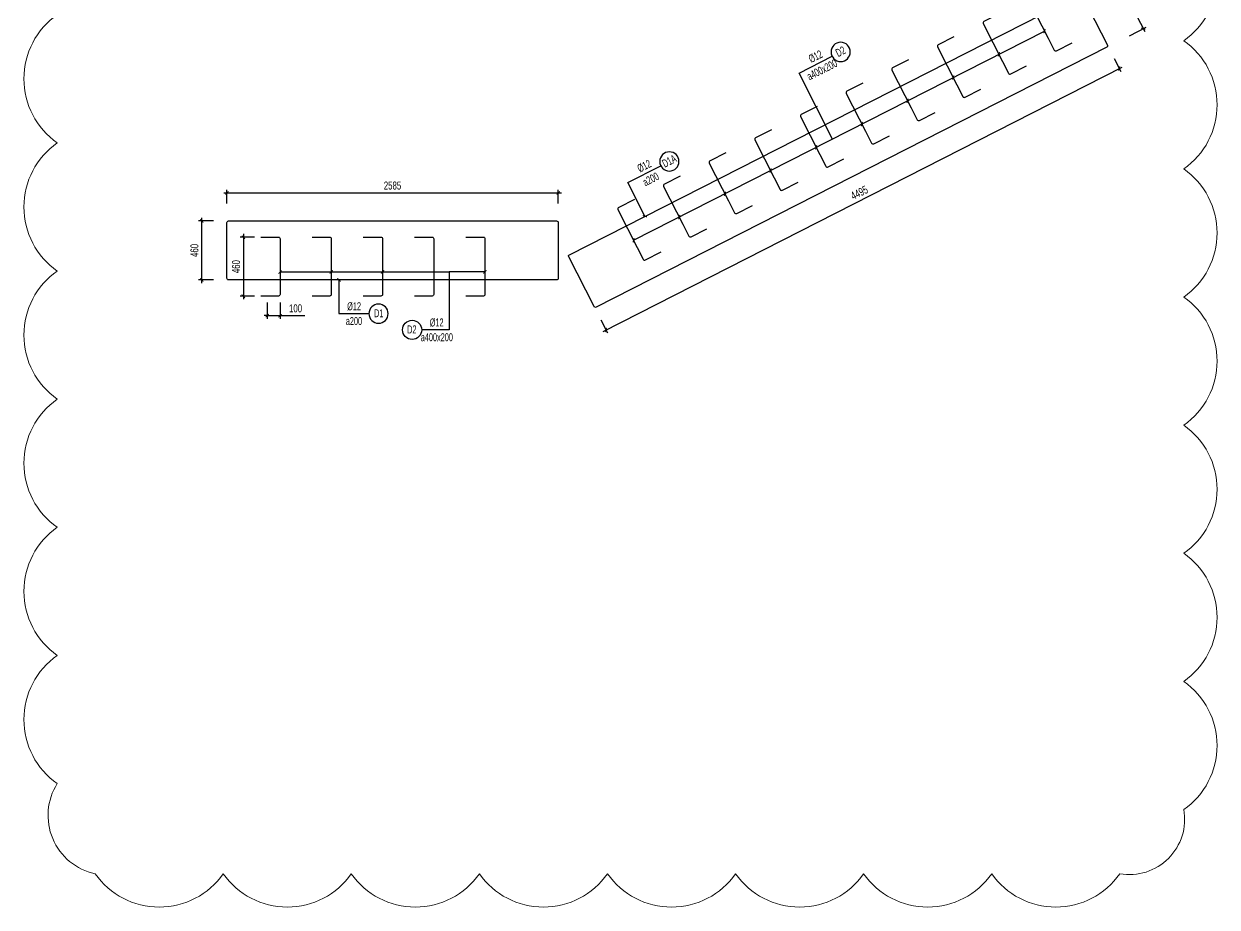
# Model space of a CAD drawing. Header units: millimetres. Extents: x -147841 to 368790, y -162721 to 84261.
# Drawn here: x 328629 to 337945, y -113813 to -106921 of the extents above; entities that cross this region are included whole.
import ezdxf
from ezdxf.enums import TextEntityAlignment as Align

# ---------------------------------------------------------------- set-up
doc = ezdxf.new("R2010")
doc.units = ezdxf.units.MM
doc.header["$LTSCALE"] = 1000
doc.header["$MEASUREMENT"] = 0
doc.header["$PDMODE"] = 1
doc.header["$PDSIZE"] = -10
doc.layers.get('0').update_dxf_attribs({"linetype": 'CONTINUOUS', "lineweight": 18})
doc.layers.get('DEFPOINTS').update_dxf_attribs({"color": 5, "linetype": 'CONTINUOUS', "lineweight": 18})
for name, color, linetype in [('ccu11-Manh', 8, 'CONTINUOUS'), ('ccu11-Thay', 7, 'CONTINUOUS'), ('ccu11-Thepdai', 6, 'CONTINUOUS'), ('KC-Cotthep', 8, 'CONTINUOUS'), ('KC-Dim', 8, 'CONTINUOUS')]:
    doc.layers.add(name, color=color, linetype=linetype)
doc.layers.add('DIM', color=8, linetype='CONTINUOUS', lineweight=18)
doc.styles.add('ARIAL', font='arial.ttf', dxfattribs={"width": 0.7})
doc.styles.add('ccu11-dim', font='vnsimli.shx', dxfattribs={"width": 0.65, "bigfont": 'bigfont.shx'})
doc.dimstyles.new('2.5-25', dxfattribs={"dimscale": 25, "dimtxt": 2.5, "dimasz": 1, "dimexe": 1, "dimexo": 2, "dimgap": 1, "dimtad": 1, "dimdec": 1, "dimrnd": 5, "dimdsep": 46, "dimtxsty": 'ARIAL', "dimblk": 'ARCHTICK', "dimcen": -1, "dimdle": 1, "dimclrd": 256, "dimclre": 256, "dimclrt": 3, "dimadec": 0, "dimazin": 2, "dimtfac": 0.1, "dimtdec": 1, "dimtmove": 0, "dimatfit": 1, "dimldrblk": 'ARCHTICK', "dimfxl": 1, "dimtvp": 0.833333, "dimtfill": 1, "dimtolj": 1, "dimtzin": 12, "dimarcsym": 0})
doc.dimstyles.new('ccu11-100x4', dxfattribs={"dimscale": 100, "dimtxt": 2.5, "dimasz": 1, "dimexe": 1, "dimexo": 2, "dimgap": 1, "dimtad": 1, "dimdec": 0, "dimlfac": 0.25, "dimdsep": 46, "dimtxsty": 'ccu11-dim', "dimblk": 'ARCHTICK', "dimcen": -1, "dimdle": 1, "dimclrd": 256, "dimclre": 256, "dimclrt": 31, "dimadec": 0, "dimazin": 2, "dimtfac": 0.1, "dimtdec": 0, "dimtmove": 0, "dimatfit": 1, "dimldrblk": 'ARCHTICK', "dimfxl": 1, "dimtvp": 0.833333, "dimtolj": 1, "dimtzin": 12, "dimarcsym": 0})

# ---------------------------------------------------------------- blocks, each defined once
blk = doc.blocks.new('_ARCHTICK')
at = {"color": 0, "linetype": 'ByBlock', "const_width": 0.3}
blk.add_lwpolyline([(-0.5, -0.5), (0.5, 0.5)], dxfattribs=at)
blk = doc.blocks.new('att_thep_2')
blk.add_circle((-300, 0), 300)
at = {"color": 31, "style": 'ARIAL', "width": 0.6}
blk.add_attdef('SH', text='', height=250, dxfattribs=at).set_placement((-281, -111), align=Align.CENTER)
at = {"color": 3, "style": 'ARIAL', "width": 0.6}
blk.add_attdef('DK', text='', height=250, dxfattribs=at).set_placement((467, 105), align=Align.CENTER)
at = {"color": 2, "style": 'ARIAL', "width": 0.6}
blk.add_attdef('KC', text='', height=250, dxfattribs=at).set_placement((472, -355), align=Align.CENTER)
blk = doc.blocks.new('*D824')
at = {"layer": 'DEFPOINTS', "color": 0, "ltscale": 3000, "transparency": 16777216}
for p in [(330017.7, -108458.8), (330158.5, -108458.8), (330158.5, -108918.8)]:
    blk.add_point(p, dxfattribs=at)
at = {"layer": 'DIM', "lineweight": -2, "ltscale": 3000, "transparency": 16777216}
for p, q in [((330017.7, -108943.8), (330017.7, -108433.8)), ((330108.5, -108458.8), (329992.7, -108458.8)), ((330108.5, -108918.8), (329992.7, -108918.8))]:
    blk.add_line(p, q, dxfattribs=at)
at = {"layer": 'DIM', "lineweight": -2, "ltscale": 3000, "transparency": 16777216, "xscale": 25, "yscale": 25, "zscale": 25}
for p, rotation in [((330017.7, -108458.8), 90), ((330017.7, -108918.8), 270)]:
    blk.add_blockref('_ARCHTICK', p, dxfattribs=dict(at, rotation=rotation))
at = {"layer": 'DIM', "color": 3, "ltscale": 3000, "transparency": 16777216, "insert": (329960.8, -108688.8), "char_height": 62.5, "attachment_point": 5, "rotation": 90, "style": 'ARIAL', "bg_fill": 3, "box_fill_scale": 1.25, "bg_fill_color": 256, "bg_fill_true_color": 13158600, "bg_fill_transparency": 0}
blk.add_mtext('\\A1;460', dxfattribs=at)
blk = doc.blocks.new('*D826')
at = {"layer": 'DEFPOINTS', "color": 0, "ltscale": 3000, "transparency": 16777216}
for p in [(337007.8, -106625.7), (337216.5, -107035.6), (337368.2, -106958.4)]:
    blk.add_point(p, dxfattribs=at)
at = {"layer": 'DIM', "lineweight": -2, "ltscale": 3000, "transparency": 16777216}
for p, q in [((337052.4, -106603), (337181.8, -106537.1)), ((337148.2, -106526.2), (337379.5, -106980.7)), ((337261, -107012.9), (337390.5, -106947.1))]:
    blk.add_line(p, q, dxfattribs=at)
at = {"layer": 'DIM', "lineweight": -2, "ltscale": 3000, "transparency": 16777216, "xscale": 25, "yscale": 25, "zscale": 25}
for p, rotation in [((337159.6, -106548.4), 116.9733311393708), ((337368.2, -106958.4), 296.9733311393707)]:
    blk.add_blockref('_ARCHTICK', p, dxfattribs=dict(at, rotation=rotation))
at = {"layer": 'DIM', "color": 3, "ltscale": 3000, "transparency": 16777216, "insert": (337314.6, -106727.6), "char_height": 62.5, "attachment_point": 5, "rotation": 296.97333, "style": 'ARIAL', "bg_fill": 3, "box_fill_scale": 1.25, "bg_fill_color": 256, "bg_fill_true_color": 13158600, "bg_fill_transparency": 0}
blk.add_mtext('\\A1;460', dxfattribs=at)
blk = doc.blocks.new('*D1086')
at = {"layer": 'DEFPOINTS', "color": 0, "ltscale": 3000, "transparency": 16777216}
for p in [(332800.2, -108239.7), (330214.1, -108372.2), (332800.2, -108372.2)]:
    blk.add_point(p, dxfattribs=at)
at = {"layer": 'KC-Dim', "lineweight": -2, "ltscale": 3000, "transparency": 16777216}
for p, q in [((330189.1, -108239.7), (332825.2, -108239.7)), ((330214.1, -108322.2), (330214.1, -108214.7)), ((332800.2, -108322.2), (332800.2, -108214.7))]:
    blk.add_line(p, q, dxfattribs=at)
at = {"layer": 'KC-Dim', "lineweight": -2, "ltscale": 3000, "transparency": 16777216, "xscale": 25, "yscale": 25, "zscale": 25, "rotation": 180}
blk.add_blockref('_ARCHTICK', (330214.1, -108239.7), dxfattribs=at)
at = {"layer": 'KC-Dim', "lineweight": -2, "ltscale": 3000, "transparency": 16777216, "xscale": 25, "yscale": 25, "zscale": 25}
blk.add_blockref('_ARCHTICK', (332800.2, -108239.7), dxfattribs=at)
at = {"layer": 'KC-Dim', "color": 3, "ltscale": 3000, "transparency": 16777216, "insert": (331507.1, -108182.8), "char_height": 62.5, "attachment_point": 5, "style": 'ARIAL', "bg_fill": 3, "box_fill_scale": 1.25, "bg_fill_color": 256, "bg_fill_true_color": 13158600, "bg_fill_transparency": 0}
blk.add_mtext('\\A1;2585', dxfattribs=at)
blk = doc.blocks.new('*D1087')
at = {"layer": 'DEFPOINTS', "color": 0, "ltscale": 3000, "transparency": 16777216}
for p in [(337119, -107146.7), (337181.4, -107269.3), (333111, -109186.6)]:
    blk.add_point(p, dxfattribs=at)
at = {"layer": 'KC-Dim', "lineweight": -2, "ltscale": 3000, "transparency": 16777216}
for p, q in [((337141.7, -107191.3), (337192.7, -107291.6)), ((333151, -109320.5), (337203.6, -107258)), ((333133.6, -109231.1), (333184.7, -109331.4))]:
    blk.add_line(p, q, dxfattribs=at)
at = {"layer": 'KC-Dim', "lineweight": -2, "ltscale": 3000, "transparency": 16777216, "xscale": 25, "yscale": 25, "zscale": 25}
for p, rotation in [((337181.4, -107269.3), 26.9733311390074), ((333173.3, -109309.2), 206.9733311390074)]:
    blk.add_blockref('_ARCHTICK', p, dxfattribs=dict(at, rotation=rotation))
at = {"layer": 'KC-Dim', "color": 3, "ltscale": 3000, "transparency": 16777216, "insert": (335151.5, -108238.5), "char_height": 62.5, "attachment_point": 5, "rotation": 26.97333, "style": 'ARIAL', "bg_fill": 3, "box_fill_scale": 1.25, "bg_fill_color": 256, "bg_fill_true_color": 13158600, "bg_fill_transparency": 0}
blk.add_mtext('\\A1;4495', dxfattribs=at)
blk = doc.blocks.new('*D1538')
at = {"layer": 'DEFPOINTS', "color": 0, "ltscale": 3000, "transparency": 16777216}
for p in [(330479.1, -108585.3), (330342.7, -109045.3), (330479.1, -109045.3)]:
    blk.add_point(p, dxfattribs=at)
at = {"layer": 'KC-Dim', "lineweight": -2, "ltscale": 3000, "transparency": 16777216}
for p, q in [((330429.1, -108585.3), (330317.7, -108585.3)), ((330342.7, -108560.3), (330342.7, -109070.3)), ((330429.1, -109045.3), (330317.7, -109045.3))]:
    blk.add_line(p, q, dxfattribs=at)
at = {"layer": 'KC-Dim', "lineweight": -2, "ltscale": 3000, "transparency": 16777216, "xscale": 25, "yscale": 25, "zscale": 25}
for p, rotation in [((330342.7, -108585.3), 90), ((330342.7, -109045.3), 270)]:
    blk.add_blockref('_ARCHTICK', p, dxfattribs=dict(at, rotation=rotation))
at = {"layer": 'KC-Dim', "color": 3, "ltscale": 3000, "transparency": 16777216, "insert": (330285.7, -108815.3), "char_height": 62.5, "attachment_point": 5, "rotation": 90, "style": 'ARIAL', "bg_fill": 3, "box_fill_scale": 1.25, "bg_fill_color": 256, "bg_fill_true_color": 13158600, "bg_fill_transparency": 0}
blk.add_mtext('\\A1;460', dxfattribs=at)
blk = doc.blocks.new('*D1539')
at = {"layer": 'DEFPOINTS', "color": 0, "ltscale": 3000, "transparency": 16777216}
for p in [(330529.1, -109045.3), (330629.1, -109045.3), (330629.1, -109197.9)]:
    blk.add_point(p, dxfattribs=at)
at = {"layer": 'KC-Dim', "lineweight": -2, "ltscale": 3000, "transparency": 16777216}
for p, q in [((330529.1, -109095.3), (330529.1, -109222.9)), ((330629.1, -109095.3), (330629.1, -109222.9)), ((330529.1, -109197.9), (330504.1, -109197.9)), ((330529.1, -109197.9), (330629.1, -109197.9)), ((330629.1, -109197.9), (330821.5, -109197.9))]:
    blk.add_line(p, q, dxfattribs=at)
at = {"layer": 'KC-Dim', "lineweight": -2, "ltscale": 3000, "transparency": 16777216, "xscale": 25, "yscale": 25, "zscale": 25}
blk.add_blockref('_ARCHTICK', (330529.1, -109197.9), dxfattribs=at)
at = {"layer": 'KC-Dim', "lineweight": -2, "ltscale": 3000, "transparency": 16777216, "xscale": 25, "yscale": 25, "zscale": 25, "rotation": 180}
blk.add_blockref('_ARCHTICK', (330629.1, -109197.9), dxfattribs=at)
at = {"layer": 'KC-Dim', "color": 3, "ltscale": 3000, "transparency": 16777216, "insert": (330750.3, -109141), "char_height": 62.5, "attachment_point": 5, "style": 'ARIAL', "bg_fill": 3, "box_fill_scale": 1.25, "bg_fill_color": 256, "bg_fill_true_color": 13158600, "bg_fill_transparency": 0}
blk.add_mtext('\\A1;100', dxfattribs=at)
blk = doc.blocks.new('*U1592')
at = {"layer": 'ccu11-Thepdai', "flags": 128}
blk.add_lwpolyline([(75, 230), (-62.5, 230, 0.414214), (-75, 217.5), (-75, -114.4), (-75, -217.5, 0.414214), (-62.5, -230), (75, -230)], format="xyb", dxfattribs=at)
blk = doc.blocks.new('*U1591')
at = {"layer": 'ccu11-Thay', "color": 0, "linetype": 'ByBlock', "lineweight": -2, "transparency": 16777216}
for p in [(0, 0), (400, 0), (800, 0), (1200, 0), (1600, 0)]:
    blk.add_blockref('*U1592', p, dxfattribs=at)
blk = doc.blocks.new('*U1594')
at = {"layer": 'ccu11-Thepdai', "flags": 128}
blk.add_lwpolyline([(75, 230), (-62.5, 230, 0.414214), (-75, 217.5), (-75, -114.4), (-75, -217.5, 0.414214), (-62.5, -230), (75, -230)], format="xyb", dxfattribs=at)
blk = doc.blocks.new('*U1593')
at = {"layer": 'ccu11-Thay', "color": 0, "linetype": 'ByBlock', "lineweight": -2, "transparency": 16777216}
for p in [(0, 0), (400, 0), (800, 0), (1200, 0), (1600, 0), (2000, 0), (2400, 0), (2800, 0), (3200, 0), (3600, 0)]:
    blk.add_blockref('*U1594', p, dxfattribs=at)

msp = doc.modelspace()

# ---------------------------------------------------------------- linework, layer by layer
at = {"layer": 'ccu11-Thepdai'}
for points in [[(332888.58, -108722.1), (336874.32, -106693.6, -0.4142136), (336891.13, -106699.07), (337088.44, -107086.75, -0.4142136), (337082.97, -107103.56), (333097.23, -109132.06, -0.4142136), (333080.42, -109126.59), (332883.11, -108738.91, -0.4142136)], [(332787.69, -108918.76), (330226.59, -108918.76, -0.4142136), (330214.09, -108906.26), (330214.09, -108471.26, -0.4142136), (330226.59, -108458.76), (332787.69, -108458.76, -0.4142136), (332800.19, -108471.26), (332800.19, -108906.26, -0.4142136)]]:
    msp.add_lwpolyline(points, format="xyb", close=True, dxfattribs=at)
at = {"layer": 'KC-Dim', "ltscale": 3000}
for points in [[(333389.42, -108609.9), (336597.81, -106977.03)], [(334942.76, -107819.34), (334681.09, -107305.19), (334939.06, -107173.9)]]:
    msp.add_lwpolyline(points, dxfattribs=at)

# ---------------------------------------------------------------- block references
at = {"layer": 'KC-Cotthep'}
ref = msp.add_blockref('att_thep_2', (334939.06, -107173.9), dxfattribs=dict(at, xscale=-0.25, yscale=0.25, zscale=0.25, rotation=26.97333113893208))
ref.add_attrib('KC', 'a400x200', dxfattribs={"layer": '0', "color": 2, "height": 62.5, "rotation": 26.973331, "style": 'ARIAL', "width": 0.6}).set_placement((334874.76, -107306.29), align=Align.CENTER)
ref.add_attrib('DK', '%%C12', dxfattribs={"layer": '0', "color": 215, "height": 62.5, "rotation": 26.973331, "style": 'ARIAL', "width": 0.6}).set_placement((334823.72, -107203.03), align=Align.CENTER)
ref.add_attrib('SH', 'D2', dxfattribs={"layer": '0', "color": 31, "height": 62.5, "rotation": 26.973331, "style": 'ARIAL', "width": 0.6}).set_placement((335019.27, -107164.34), align=Align.CENTER)
ref = msp.add_blockref('att_thep_2', (333601.87, -108028.34), dxfattribs=dict(at, xscale=-0.25, yscale=0.25, zscale=0.25, rotation=26.973331138928))
ref.add_attrib('KC', 'a200', dxfattribs={"layer": '0', "color": 2, "height": 62.5, "rotation": 26.973331, "style": 'ARIAL', "width": 0.6}).set_placement((333537.57, -108160.73), align=Align.CENTER)
ref.add_attrib('DK', '%%C12', dxfattribs={"layer": '0', "color": 215, "height": 62.5, "rotation": 26.973331, "style": 'ARIAL', "width": 0.6}).set_placement((333486.33, -108057.58), align=Align.CENTER)
ref.add_attrib('SH', 'D1A', dxfattribs={"layer": '0', "color": 31, "height": 62.5, "rotation": 26.973331, "style": 'ARIAL', "width": 0.6}).set_placement((333682.09, -108018.79), align=Align.CENTER)
ref = msp.add_blockref('att_thep_2', (331323.32, -109182.14), dxfattribs=dict(at, xscale=-0.25, yscale=0.25, zscale=0.25))
ref.add_attrib('KC', 'a200', dxfattribs={"layer": '0', "color": 2, "height": 62.5, "style": 'ARIAL', "width": 0.6}).set_placement((331205.97, -109270.96), align=Align.CENTER)
ref.add_attrib('DK', '%%C12', dxfattribs={"layer": '0', "color": 215, "height": 62.5, "style": 'ARIAL', "width": 0.6}).set_placement((331207.08, -109155.78), align=Align.CENTER)
ref.add_attrib('SH', 'D1', dxfattribs={"layer": '0', "color": 31, "height": 62.5, "style": 'ARIAL', "width": 0.6}).set_placement((331399.15, -109210.01), align=Align.CENTER)
ref = msp.add_blockref('att_thep_2', (331735.1, -109308.71), dxfattribs=dict(at, xscale=0.25, yscale=0.25, zscale=0.25))
ref.add_attrib('KC', 'a400x200', dxfattribs={"layer": '0', "color": 2, "height": 62.5, "style": 'ARIAL', "width": 0.6}).set_placement((331853.06, -109397.54), align=Align.CENTER)
ref.add_attrib('DK', '%%C12', dxfattribs={"layer": '0', "color": 215, "height": 62.5, "style": 'ARIAL', "width": 0.6}).set_placement((331851.49, -109282.36), align=Align.CENTER)
ref.add_attrib('SH', 'D2', dxfattribs={"layer": '0', "color": 31, "height": 62.5, "style": 'ARIAL', "width": 0.6}).set_placement((331658, -109336.58), align=Align.CENTER)
at = {"layer": 'KC-Dim', "ltscale": 3000, "xscale": 25, "yscale": 25, "zscale": 25, "rotation": 206.9733311389348}
for p in [(336597.81, -106977.03), (336241.32, -107158.46), (335884.83, -107339.89), (335528.34, -107521.32), (335171.86, -107702.75), (334815.37, -107884.18), (334458.88, -108065.61), (334102.4, -108247.04), (333745.91, -108428.47), (333389.42, -108609.9)]:
    msp.add_blockref('_ARCHTICK', p, dxfattribs=at)

# ---------------------------------------------------------------- dimensions: what is measured, and where the dimension line sits
at = {"layer": 'DIM', "ltscale": 3000}
dim = msp.add_linear_dim(base=(330017.68, -108458.76), p1=(330158.46, -108918.76), p2=(330158.46, -108458.76), angle=90, dimstyle='2.5-25', dxfattribs=at)
dim.commit()
dim.dimension.update_dxf_attribs({"geometry": '*D824', "text_midpoint": (329960.77, -108688.76)})
at = {"layer": 'KC-Dim', "ltscale": 3000}
dim = msp.add_linear_dim(base=(332800.19, -108239.67), p1=(330214.09, -108372.24), p2=(332800.19, -108372.24), dimstyle='2.5-25', override={"dimfxl": 7, "dimfxlon": 1}, dxfattribs=at)
dim.commit()
dim.dimension.update_dxf_attribs({"geometry": '*D1086', "text_midpoint": (331507.14, -108182.76)})

# ---------------------------------------------------------------- leaders
at = {"layer": 'ccu11-Manh', "ltscale": 3000}
for points, override in [([(330629.09, -108857.04), (331950.2, -108857.04), (331950.2, -109308.71)], {"dimasz": 0.25, "dimtad": 0}), ([(331029.09, -108857.04), (331950.2, -108857.04), (331950.2, -109308.71)], {"dimasz": 0.25, "dimgap": 1, "dimtad": 0}), ([(331088.66, -108918.76), (331088.66, -109182.14), (331323.32, -109182.14)], {"dimasz": 0.25, "dimtad": 0}), ([(331429.09, -108857.04), (331950.2, -108857.04), (331950.2, -109308.71)], {"dimasz": 0.25, "dimtad": 0}), ([(332229.09, -108857.04), (331950.2, -108857.04), (331950.2, -109308.71)], {"dimasz": 0.25, "dimtad": 0})]:
    msp.add_leader(points, dimstyle='ccu11-100x4', override=override, dxfattribs=at)
at = {"layer": 'ccu11-Manh', "ltscale": 10}
msp.add_leader([(331950.2, -108857.04), (331950.2, -109308.71), (331733.89, -109308.71)], dimstyle='ccu11-100x4', override={"dimgap": 1, "dimtad": 0, "dimldrblk": 'None'}, dxfattribs=at)
at = {"layer": 'KC-Dim', "ltscale": 3000}
msp.add_leader([(333477.6, -108422.33), (333343.9, -108159.63), (333601.87, -108028.34)], dimstyle='2.5-25', override={"dimgap": 1, "dimtad": 0, "dimfxl": 7, "dimfxlon": 1}, dxfattribs=at)

# ---------------------------------------------------------------- next in the draw order: dimensions: what is measured, and where the dimension line sits
at = {"layer": 'DIM', "ltscale": 3000}
dim = msp.add_aligned_dim(p1=(337007.82, -106625.66), p2=(337216.46, -107035.62), distance=170.26, dimstyle='2.5-25', dxfattribs=at)
dim.commit()
dim.dimension.update_dxf_attribs({"geometry": '*D826', "text_midpoint": (337314.6, -106727.6)})
at = {"layer": 'KC-Dim', "ltscale": 3000}
dim = msp.add_aligned_dim(p1=(333110.95, -109186.59), p2=(337118.97, -107146.75), distance=-137.53, dimstyle='2.5-25', override={"dimfxl": 7, "dimfxlon": 1}, dxfattribs=at)
dim.commit()
dim.dimension.update_dxf_attribs({"geometry": '*D1087', "text_midpoint": (335151.53, -108238.51)})

# ---------------------------------------------------------------- next in the draw order: linework, layer by layer
at = {"layer": 'DEFPOINTS', "color": 1, "flags": 128}
msp.add_lwpolyline([(337684.98, -106052.6, -0.5205671), (337684.98, -107052.6, -0.5205671), (337684.98, -108052.6, -0.5205671), (337684.98, -109052.6, -0.5205671), (337684.98, -110052.6, -0.5205671), (337684.98, -111052.6, -0.5205671), (337684.98, -112052.6, -0.5205671), (337684.98, -113052.6, -0.5205671), (337185.57, -113553.2, -0.5205671), (336185.57, -113553.2, -0.5205671), (335185.57, -113553.2, -0.5205671), (334185.57, -113553.2, -0.5205671), (333185.57, -113553.2, -0.5205671), (332185.57, -113553.2, -0.5205671), (331185.57, -113553.2, -0.5205671), (330185.57, -113553.2, -0.5205671), (329185.57, -113553.2, -0.5205671), (328889.35, -112849.42, -0.5205671), (328889.35, -111849.42, -0.5205671), (328889.35, -110849.42, -0.5205671), (328889.35, -109849.42, -0.5205671), (328889.35, -108849.42, -0.5205671), (328889.35, -107849.42, -0.5205671), (328889.35, -106849.42, -0.5205671)], format="xyb", dxfattribs=at)

# ---------------------------------------------------------------- next in the draw order: block references
at = {"layer": 'ccu11-Thay', "rotation": 26.97333113893228}
msp.add_blockref('*U1593', (333432.89, -108529.95), dxfattribs=at)

# ---------------------------------------------------------------- next in the draw order: dimensions: what is measured, and where the dimension line sits
at = {"layer": 'KC-Dim', "ltscale": 3000}
dim = msp.add_linear_dim(base=(330342.65, -109045.34), p1=(330479.09, -108585.34), p2=(330479.09, -109045.34), angle=90, dimstyle='2.5-25', override={"dimfxl": 7, "dimfxlon": 1}, dxfattribs=at)
dim.commit()
dim.dimension.update_dxf_attribs({"geometry": '*D1538', "text_midpoint": (330285.74, -108815.34)})

# ---------------------------------------------------------------- next in the draw order: dimensions: what is measured, and where the dimension line sits
dim = msp.add_linear_dim(base=(330629.09, -109197.91), p1=(330529.09, -109045.34), p2=(330629.09, -109045.34), dimstyle='2.5-25', override={"dimfxl": 7, "dimfxlon": 1}, dxfattribs=at)
dim.commit()
dim.dimension.update_dxf_attribs({"geometry": '*D1539', "text_midpoint": (330750.29, -109141)})

# ---------------------------------------------------------------- next in the draw order: block references
at = {"layer": 'ccu11-Thay', "xscale": -1}
msp.add_blockref('*U1591', (332154.09, -108815.34), dxfattribs=at)

doc.saveas('drawing.dxf')
